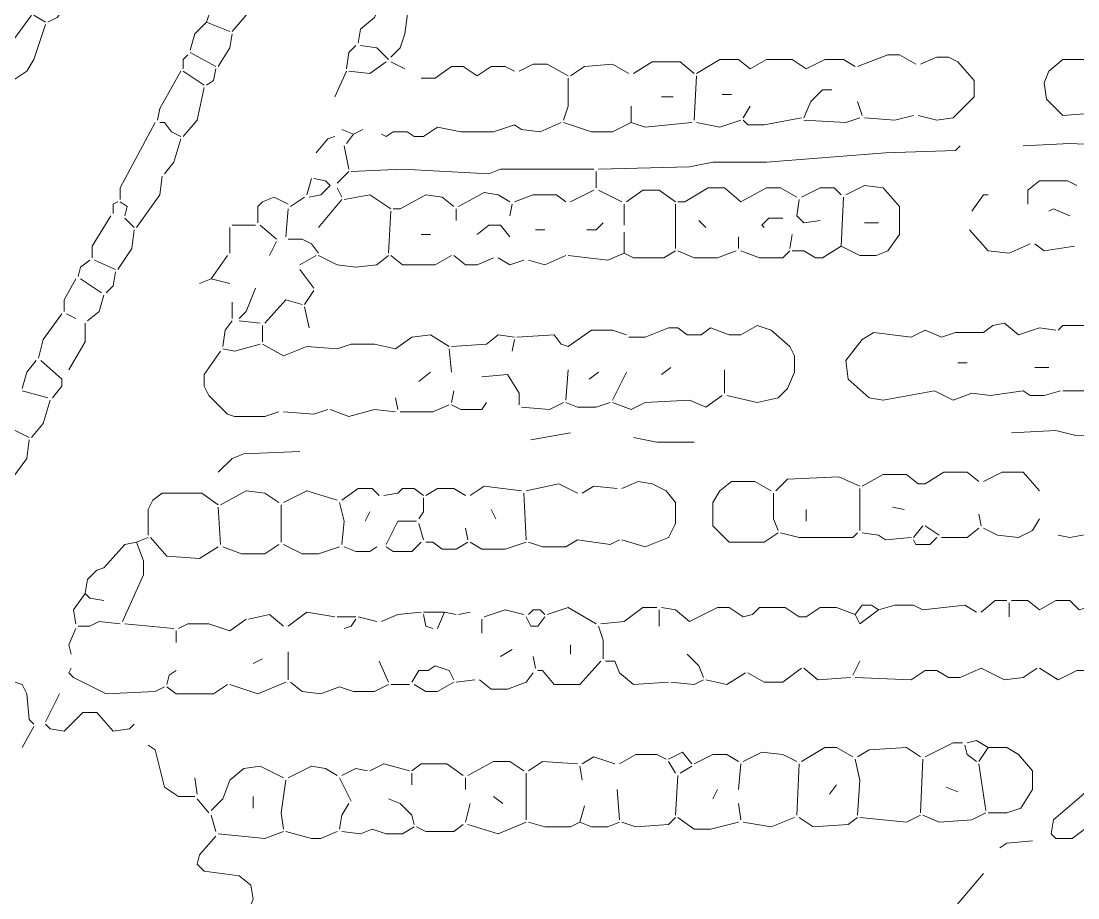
# Model space of a CAD drawing. Header units: millimetres. Extents: x 0 to 150953, y 0 to 85148.
# Drawn here: x 47772 to 61421, y 51237 to 62566 of the extents above; entities that cross this region are included whole.
import ezdxf

# ---------------------------------------------------------------- set-up
doc = ezdxf.new("R2010")
doc.units = ezdxf.units.MM
doc.layers.add('LINEWORK', color=7, linetype='CONTINUOUS', lineweight=0, plot=False)

msp = doc.modelspace()

# ---------------------------------------------------------------- linework, layer by layer
at = {"layer": 'LINEWORK'}
for points in [[(48750.779, 63484.482), (48750.779, 63394.091), (48539.869, 63002.4), (48238.568, 62610.708), (48118.043, 62550.446)], [(50468.205, 63153.053), (50317.557, 63002.4), (50166.904, 62550.446)], [(50769.511, 62972.271), (50679.12, 62640.836), (50498.338, 62429.926)], [(52758.109, 62881.88), (52547.193, 62881.88), (52426.674, 62821.618), (52336.283, 62610.708), (52155.502, 62460.055), (52125.373, 62279.273)], [(52788.237, 62851.747), (52727.975, 62399.792), (52667.718, 62219.011), (52547.193, 62098.492)], [(47907.133, 62640.836), (47485.308, 62068.363), (47455.179, 61917.71)], [(48087.915, 62520.317), (47937.262, 62068.363), (47846.871, 61917.71), (47666.089, 61797.185)], [(47937.262, 62640.836), (48087.915, 62550.446)], [(50166.904, 62550.446), (50016.25, 62399.792), (49955.994, 62188.882)], [(50166.904, 62550.446), (50468.205, 62429.926)], [(50498.338, 62399.792), (50468.205, 62219.011), (50317.557, 61977.967)], [(52095.239, 62249.145), (52004.848, 62158.754), (51974.72, 61947.844)], [(52155.502, 62249.145), (52366.412, 62219.011), (52517.065, 62068.363)], [(49925.86, 62128.62), (49865.603, 62068.363), (49865.603, 61947.844)], [(49955.994, 62158.754), (50287.423, 61977.967)], [(59326.505, 62008.101), (59115.595, 62128.62), (58964.941, 62128.62), (58573.25, 61977.967)], [(62369.664, 62128.62), (62038.229, 62158.754), (61797.191, 61977.967), (61646.537, 62068.363), (61224.712, 62068.363), (61043.93, 61917.71), (60983.673, 61767.062), (61013.802, 61556.147), (61224.712, 61345.231), (61616.409, 61375.365), (61827.319, 61526.013), (62068.363, 61375.365), (62369.664, 61405.499)], [(52486.936, 62038.229), (52276.021, 61887.576), (52004.848, 61917.71)], [(52547.193, 62038.229), (52727.975, 61947.844)], [(54144.1, 61917.71), (54023.58, 61977.967), (53842.799, 61977.967), (53662.017, 61857.453), (53481.235, 61977.967), (53330.582, 61977.967), (53119.672, 61827.319), (52938.891, 61827.319)], [(54204.362, 61917.71), (54385.144, 62008.101), (54565.925, 62008.101), (54837.098, 61857.453)], [(55620.481, 61887.576), (55409.571, 62008.101), (55048.008, 61977.967), (54867.226, 61857.453)], [(55680.744, 61887.576), (55921.788, 62038.229), (56283.351, 62038.229), (56464.132, 61887.576)], [(58543.121, 61977.967), (58392.468, 62068.363), (58151.424, 62068.363), (57910.386, 61947.844), (57729.604, 62068.363), (57398.169, 62068.363), (57187.259, 61947.844), (57036.606, 62068.363), (56795.562, 62068.363), (56494.261, 61887.576)], [(59386.767, 62008.101), (59597.677, 62098.492), (59748.33, 62098.492), (59868.85, 62038.229), (60079.765, 61797.185), (60079.765, 61586.281), (59808.593, 61315.108), (59597.677, 61284.974), (59356.639, 61345.231)], [(49835.469, 61917.71), (49564.296, 61435.622), (49534.168, 61284.974)], [(49865.603, 61917.71), (50136.775, 61736.928)], [(50287.423, 61947.844), (50257.294, 61797.185), (50166.904, 61736.928)], [(51974.72, 61917.71), (51824.067, 61586.281)], [(56494.261, 61857.453), (56464.132, 61284.974)], [(50136.775, 61706.794), (50046.384, 61284.974), (49865.603, 61074.059)], [(54837.098, 61827.319), (54837.098, 61465.756), (54776.835, 61284.974)], [(56042.307, 61586.281), (56192.96, 61586.281)], [(56825.696, 61616.404), (56946.215, 61616.404)], [(58241.815, 61676.671), (58121.296, 61676.671), (57970.642, 61526.013), (57880.252, 61315.108)], [(55650.615, 61465.756), (55650.615, 61254.84)], [(57187.259, 61465.756), (57096.868, 61315.108)], [(58573.25, 61526.013), (58633.512, 61345.231)], [(57066.734, 61284.974), (56795.562, 61194.583), (56494.261, 61254.84)], [(57850.123, 61315.108), (57368.041, 61224.717), (57157.125, 61224.717), (57096.868, 61284.974)], [(58603.378, 61315.108), (58422.596, 61254.84), (57880.252, 61284.974)], [(59296.376, 61345.231), (59055.332, 61284.974), (58663.64, 61315.108)], [(49504.039, 61254.84), (49052.085, 60411.2), (49052.085, 60260.541)], [(49564.296, 61254.84), (49624.559, 61254.84), (49714.95, 61134.327), (49835.469, 61074.059)], [(51914.458, 61164.449), (52065.111, 61104.193)], [(52185.63, 61164.449), (52065.111, 61104.193)], [(54144.1, 61224.717), (53872.927, 61134.327), (53451.102, 61134.327), (53149.801, 61194.583), (52969.019, 61074.059), (52848.5, 61074.059), (52758.109, 61134.327), (52577.327, 61134.327), (52486.936, 61074.059), (52426.674, 61104.193)], [(54746.707, 61254.84), (54475.534, 61134.327), (54234.49, 61164.449), (54144.1, 61224.717)], [(54776.835, 61254.84), (55138.399, 61134.327), (55409.571, 61134.327), (55650.615, 61254.84)], [(55650.615, 61254.84), (55831.397, 61194.583), (56433.998, 61254.84)], [(69691.32, 61194.583), (65171.779, 61104.193), (64026.827, 61043.936), (63755.655, 60983.668), (63122.919, 61013.802), (63002.4, 60953.545), (62640.836, 60923.411), (61315.103, 60983.668), (60712.501, 60953.545)], [(49835.469, 61043.936), (49745.078, 60742.629), (49624.559, 60591.982)], [(51824.067, 61074.059), (51733.676, 61043.936), (51583.028, 60863.154)], [(52065.111, 61104.193), (51974.72, 60983.668)], [(51944.592, 60953.545), (52004.848, 60652.238)], [(59898.983, 60953.545), (59838.721, 60893.277), (58934.813, 60863.154), (57398.169, 60742.629), (56705.171, 60742.629), (56403.87, 60682.372), (55228.789, 60652.238)], [(52004.848, 60622.105), (51854.201, 60471.457)], [(55168.527, 60652.238), (53963.318, 60652.238), (53812.665, 60591.982), (52697.847, 60652.238), (52034.982, 60622.105)], [(55198.661, 60622.105), (55198.661, 60411.2)], [(49594.43, 60561.848), (49564.296, 60320.809), (49262.995, 59898.978)], [(51522.766, 60531.714), (51462.504, 60320.809)], [(51552.894, 60531.714), (51703.548, 60501.591), (51763.81, 60441.323)], [(61405.493, 60441.323), (61284.974, 60501.591), (60923.411, 60501.591), (60772.758, 60381.066), (60772.758, 60200.284)], [(51763.81, 60441.323), (51643.285, 60320.809), (51492.637, 60290.675)], [(51854.201, 60411.2), (51914.458, 60290.675)], [(54083.837, 60230.418), (53933.19, 60320.809), (53752.408, 60350.932), (53420.973, 60170.15)], [(55168.527, 60381.066), (54867.226, 60230.418)], [(55228.789, 60381.066), (55530.09, 60230.418)], [(55590.353, 60230.418), (55801.263, 60381.066), (56012.178, 60381.066), (56223.088, 60230.418)], [(56253.217, 60230.418), (56343.608, 60230.418), (56644.914, 60411.2), (56855.824, 60411.2), (57066.734, 60230.418)], [(57789.861, 60290.675), (57578.951, 60411.2), (57398.169, 60411.2), (57066.734, 60230.418)], [(58362.34, 60320.809), (58271.949, 60411.2), (58091.167, 60411.2), (57850.123, 60290.675)], [(58422.596, 60320.809), (58663.64, 60441.323), (58904.685, 60411.2), (59115.595, 60170.15), (59115.595, 59808.587), (58964.941, 59597.683), (58814.294, 59537.415), (58603.378, 59537.415), (58362.34, 59657.939)], [(49021.951, 60230.418), (48961.695, 60200.284), (48961.695, 60079.76)], [(49052.085, 60230.418), (49142.476, 60170.15), (49112.342, 60049.637)], [(51221.465, 60200.284), (51040.683, 60290.675), (50890.03, 60230.418), (50829.768, 60170.15), (50829.768, 59959.246)], [(51432.375, 60290.675), (51251.593, 60170.15)], [(51914.458, 60260.541), (51613.157, 59898.978)], [(51944.592, 60260.541), (52276.021, 60320.809), (52547.193, 60140.028)], [(53360.711, 60170.15), (53210.063, 60290.675), (52999.147, 60320.809), (52667.718, 60140.028), (52577.327, 60140.028)], [(54113.971, 60200.284), (54083.837, 60049.637)], [(54144.1, 60230.418), (54385.144, 60320.809), (54686.445, 60320.809), (54806.964, 60230.418)], [(55560.224, 60200.284), (55560.224, 59929.112)], [(56223.088, 60200.284), (56223.088, 59627.806)], [(57819.995, 60260.541), (57789.861, 60049.637), (57880.252, 59959.246), (58091.167, 59989.369)], [(58392.468, 60290.675), (58362.34, 59657.939)], [(60260.547, 60320.809), (60200.284, 60320.809), (60049.631, 60109.894)], [(51221.465, 60140.028), (51191.331, 59778.464)], [(52547.193, 60109.894), (52517.065, 59567.549)], [(53390.845, 60140.028), (53390.845, 59989.369)], [(61043.93, 60109.894), (61104.193, 60140.028), (61315.103, 60049.637)], [(48931.561, 60049.637), (48690.522, 59657.939), (48690.522, 59507.292)], [(49112.342, 60019.503), (49232.867, 59898.978)], [(50498.338, 59929.112), (50799.639, 59929.112)], [(50859.902, 59929.112), (51070.812, 59748.33)], [(53662.017, 59808.587), (53812.665, 59929.112), (53963.318, 59929.112), (54083.837, 59778.464)], [(55289.052, 59959.246), (55198.661, 59868.855), (55078.136, 59868.855)], [(56524.389, 59989.369), (56614.78, 59898.978)], [(57609.079, 60019.503), (57428.297, 60019.503), (57337.907, 59929.112), (57368.041, 59898.978)], [(58663.64, 59959.246), (58844.422, 59959.246)], [(49232.867, 59868.855), (49202.733, 59627.806), (49021.951, 59356.633)], [(50468.205, 59898.978), (50468.205, 59567.549)], [(52938.891, 59808.587), (53059.41, 59808.587)], [(54415.272, 59868.855), (54535.791, 59868.855)], [(55560.224, 59838.721), (55560.224, 59567.549)], [(57729.604, 59808.587), (57699.47, 59627.806)], [(60019.503, 59868.855), (60260.547, 59597.683), (60531.719, 59567.549), (60802.892, 59688.073)], [(51070.812, 59718.196), (50980.421, 59537.415)], [(51221.465, 59748.33), (51402.247, 59748.33), (51522.766, 59688.073), (51613.157, 59567.549)], [(57036.606, 59778.464), (57036.606, 59627.806)], [(58362.34, 59657.939), (58121.296, 59507.292), (58030.905, 59507.292), (57880.252, 59597.683), (57729.604, 59597.683)], [(60863.149, 59688.073), (60983.673, 59597.683), (61375.365, 59657.939)], [(50438.076, 59537.415), (50227.166, 59236.119)], [(51583.028, 59537.415), (51372.113, 59416.901)], [(51613.157, 59537.415), (51854.201, 59416.901), (52095.239, 59386.767), (52366.412, 59416.901), (52517.065, 59537.415)], [(52547.193, 59537.415), (52697.847, 59416.901), (53119.672, 59416.901), (53330.582, 59537.415)], [(53360.711, 59537.415), (53511.364, 59416.901), (53662.017, 59416.901), (53872.927, 59507.292)], [(54806.964, 59537.415), (54535.791, 59416.901), (54324.881, 59477.158)], [(55560.224, 59567.549), (55349.309, 59477.158), (54837.098, 59537.415)], [(56223.088, 59597.683), (56072.435, 59507.292), (55680.744, 59507.292), (55560.224, 59567.549)], [(56253.217, 59597.683), (56464.132, 59507.292), (56765.433, 59507.292), (57006.477, 59597.683)], [(57066.734, 59597.683), (57307.778, 59507.292), (57609.079, 59507.292), (57699.47, 59597.683)], [(48660.388, 59477.158), (48539.869, 59386.767), (48509.741, 59266.242)], [(48720.651, 59477.158), (48991.823, 59356.633)], [(53933.19, 59507.292), (54083.837, 59416.901), (54264.619, 59477.158)], [(48991.823, 59326.51), (48961.695, 59145.729), (48871.304, 59055.338)], [(51372.113, 59356.633), (51552.894, 59115.595)], [(48479.607, 59236.119), (48328.959, 58964.947), (48328.959, 58814.288)], [(48539.869, 59236.119), (48811.041, 59055.338)], [(50227.166, 59236.119), (50076.513, 59175.851)], [(50227.166, 59236.119), (50468.205, 59175.851)], [(50799.639, 59115.595), (50679.12, 58814.288), (50588.729, 58723.897)], [(48841.17, 59025.204), (48780.913, 58814.288), (48630.26, 58693.774)], [(51402.247, 58904.679), (51191.331, 58964.947), (50920.159, 58663.64)], [(51552.894, 59085.461), (51432.375, 58904.679)], [(50498.338, 58934.813), (50498.338, 58723.897)], [(51432.375, 58874.556), (51492.637, 58603.384)], [(48298.825, 58784.165), (48057.786, 58452.725), (47997.524, 58211.686)], [(48359.087, 58784.165), (48479.607, 58723.897)], [(50498.338, 58693.774), (50407.948, 58573.25), (50377.814, 58362.334)], [(50588.729, 58693.774), (50859.902, 58663.64)], [(48600.131, 58663.64), (48600.131, 58422.602), (48389.216, 58061.039)], [(50890.03, 58633.507), (50890.03, 58422.602)], [(55590.353, 58512.993), (55409.571, 58573.25), (55138.399, 58573.25), (54837.098, 58362.334), (54746.707, 58392.468), (54656.316, 58512.993), (54174.228, 58482.859)], [(55620.481, 58482.859), (55831.397, 58482.859), (56132.698, 58603.384), (56253.217, 58603.384), (56373.742, 58512.993), (56554.523, 58512.993), (56675.043, 58603.384), (56916.087, 58512.993), (57066.734, 58512.993), (57277.65, 58633.507), (57458.431, 58573.25), (57699.47, 58362.334), (57759.732, 58241.82), (57759.732, 58030.905), (57669.341, 57819.989), (57548.822, 57699.475), (57277.65, 57639.208), (56885.953, 57729.598)], [(60652.238, 58512.993), (60471.457, 58663.64), (60320.804, 58633.507), (60200.284, 58543.116), (59838.721, 58543.116), (59657.939, 58482.859), (59447.029, 58573.25), (59266.248, 58482.859), (58784.16, 58543.116), (58633.512, 58452.725), (58422.596, 58181.552), (58452.73, 57940.514), (58723.903, 57699.475), (58904.685, 57669.341), (59567.549, 57789.866)], [(61134.321, 58573.25), (60923.411, 58603.384), (60652.238, 58512.993)], [(61164.455, 58573.25), (61224.712, 58633.507), (61556.147, 58633.507), (61827.319, 58573.25)], [(50890.03, 58392.468), (51161.203, 58241.82), (51462.504, 58362.334), (51854.201, 58332.211), (52034.982, 58392.468), (52336.283, 58392.468), (52607.456, 58332.211), (52818.366, 58482.859), (53059.41, 58512.993), (53300.454, 58362.334)], [(54144.1, 58482.859), (53933.19, 58512.993), (53782.536, 58392.468), (53330.582, 58362.334)], [(54144.1, 58452.725), (54113.971, 58302.077)], [(50347.685, 58302.077), (50136.775, 58000.771), (50136.775, 57850.123), (50197.032, 57729.598), (50438.076, 57488.56), (50528.467, 57458.426), (50920.159, 57458.426), (51100.94, 57518.694)], [(50859.902, 58392.468), (50528.467, 58302.077), (50377.814, 58332.211)], [(53300.454, 58332.211), (53330.582, 58030.905)], [(47967.396, 58181.552), (47846.871, 58030.905), (47786.614, 57819.989)], [(48027.652, 58181.552), (48298.825, 57940.514), (48298.825, 57850.123), (48178.306, 57699.475)], [(59868.85, 58151.43), (59989.374, 58151.43)], [(53059.41, 58030.905), (52908.757, 57910.38)], [(54837.098, 58061.039), (54806.964, 57669.341)], [(55228.789, 58030.905), (55108.27, 57940.514)], [(55590.353, 58030.905), (55409.571, 57669.341)], [(56162.826, 58091.162), (56042.307, 58000.771)], [(56855.824, 58061.039), (56855.824, 57759.732)], [(60863.149, 58091.162), (61043.93, 58091.162)], [(53722.274, 57970.648), (54053.709, 58000.771), (54204.362, 57759.732), (54204.362, 57609.085)], [(47786.614, 57789.866), (48118.043, 57699.475)], [(53360.711, 57789.866), (53330.582, 57639.208)], [(59567.549, 57789.866), (59808.593, 57669.341), (60049.631, 57759.732), (60290.675, 57729.598), (60712.501, 57789.866), (60802.892, 57729.598), (60983.673, 57729.598), (61194.583, 57789.866)], [(61224.712, 57789.866), (61736.928, 57789.866)], [(48148.177, 57669.341), (48057.786, 57368.035), (47907.133, 57187.253)], [(52607.456, 57699.475), (52637.584, 57548.817)], [(53300.454, 57609.085), (53089.538, 57518.694), (52667.718, 57518.694)], [(53782.536, 57639.208), (53722.274, 57548.817), (53451.102, 57548.817), (53330.582, 57609.085)], [(54776.835, 57639.208), (54596.054, 57548.817), (54234.49, 57578.951)], [(54806.964, 57639.208), (54957.617, 57578.951), (55198.661, 57578.951), (55379.443, 57639.208)], [(56825.696, 57729.598), (56614.78, 57578.951), (56403.87, 57669.341), (55831.397, 57639.208), (55650.615, 57548.817), (55409.571, 57639.208)], [(51733.676, 57548.817), (51552.894, 57488.56), (51161.203, 57518.694)], [(51763.81, 57548.817), (52004.848, 57458.426), (52336.283, 57548.817), (52607.456, 57518.694)], [(47575.698, 57337.912), (47877.005, 57187.253)], [(65563.471, 57307.778), (65503.214, 57368.035), (65232.042, 57368.035), (64990.998, 57277.644), (63846.046, 57217.387), (62821.618, 57247.521), (62429.926, 57187.253), (61375.365, 57217.387), (61134.321, 57277.644), (60561.848, 57247.521)], [(54867.226, 57247.521), (54355.01, 57157.131)], [(47877.005, 57157.131), (47846.871, 56916.081), (47605.832, 56584.652)], [(55680.744, 57187.253), (55982.044, 57126.997), (56464.132, 57126.997)], [(51372.113, 57006.472), (50648.986, 56976.349), (50498.338, 56916.081), (50317.557, 56735.299)], [(58603.378, 56554.518), (58332.206, 56675.043), (57669.341, 56644.909), (57518.688, 56494.261)], [(60140.022, 56614.786), (59989.374, 56735.299), (59688.068, 56735.299), (59447.029, 56584.652), (59356.639, 56584.652), (59205.985, 56705.176), (58904.685, 56705.176), (58633.512, 56554.518)], [(60200.284, 56614.786), (60441.328, 56735.299), (60712.501, 56735.299), (60923.411, 56494.261)], [(52396.546, 56434.004), (52306.155, 56524.395), (52125.373, 56524.395), (51914.458, 56373.736)], [(52456.803, 56434.004), (52637.584, 56464.127), (52697.847, 56524.395), (52848.5, 56524.395), (52969.019, 56434.004)], [(52999.147, 56434.004), (53149.801, 56524.395), (53360.711, 56524.395), (53511.364, 56434.004)], [(54234.49, 56494.261), (53752.408, 56554.518), (53571.626, 56434.004)], [(54294.753, 56494.261), (54716.573, 56584.652), (54957.617, 56464.127)], [(55469.833, 56524.395), (55168.527, 56554.518), (55017.879, 56464.127)], [(55530.09, 56524.395), (55741.006, 56614.786), (55921.788, 56584.652), (56102.569, 56494.261), (56223.088, 56343.613), (56223.088, 56072.441), (56132.698, 55891.659), (55831.397, 55771.134), (55530.09, 55861.525)], [(57458.431, 56494.261), (57247.516, 56614.786), (56946.215, 56614.786), (56795.562, 56494.261), (56705.171, 56343.613), (56705.171, 56042.307), (56916.087, 55831.391), (57368.041, 55831.391), (57548.822, 55951.916)], [(58603.378, 56524.395), (58603.378, 55982.05)], [(50317.557, 56313.479), (50106.641, 56464.127), (49594.43, 56464.127), (49473.906, 56373.736), (49413.649, 56253.222), (49413.649, 55921.782)], [(51100.94, 56343.613), (50920.159, 56464.127), (50679.12, 56494.261), (50347.685, 56313.479)], [(51854.201, 56373.736), (51462.504, 56494.261), (51161.203, 56343.613)], [(52969.019, 56403.87), (52969.019, 56223.088), (52908.757, 56132.698)], [(54264.619, 56464.127), (54294.753, 55861.525)], [(57488.56, 56464.127), (57488.56, 56132.698), (57548.822, 55982.05)], [(50317.557, 56283.345), (50347.685, 55801.268)], [(51131.074, 56313.479), (51131.074, 55831.391)], [(51884.329, 56343.613), (51944.592, 56102.564), (51914.458, 55801.268)], [(53842.799, 56253.222), (53903.056, 56132.698)], [(57910.386, 56253.222), (57910.386, 56102.564)], [(59025.204, 56283.345), (59175.857, 56253.222)], [(52276.021, 56223.088), (52215.764, 56102.564)], [(52878.628, 56102.564), (52637.584, 56102.564), (52486.936, 55801.268)], [(60140.022, 56192.954), (60170.156, 56042.307)], [(60923.411, 56132.698), (60833.02, 55982.05), (60652.238, 55891.659), (60381.066, 55921.782), (60200.284, 56012.173)], [(52908.757, 56072.441), (52969.019, 55861.525)], [(53511.364, 56012.173), (53541.492, 55861.525)], [(59416.895, 56042.307), (59296.376, 55891.659)], [(59447.029, 56042.307), (59627.811, 55921.782)], [(60140.022, 56012.173), (59989.374, 55891.659), (59657.939, 55891.659)], [(49262.995, 55831.391), (49112.342, 55801.268), (48841.17, 55499.962), (48750.779, 55469.828), (48630.26, 55349.314), (48600.131, 55168.533)], [(49262.995, 55831.391), (49353.386, 55590.353), (49353.386, 55409.571), (49082.214, 54806.969)], [(49413.649, 55891.659), (49262.995, 55831.391)], [(49443.777, 55891.659), (49654.687, 55650.61), (50076.513, 55620.487), (50317.557, 55771.134)], [(52938.891, 55831.391), (52818.366, 55710.877), (52577.327, 55710.877), (52486.936, 55771.134)], [(52999.147, 55831.391), (53089.538, 55831.391), (53210.063, 55741), (53390.845, 55741), (53541.492, 55831.391)], [(53571.626, 55831.391), (53722.274, 55741), (54023.58, 55741), (54294.753, 55831.391)], [(55499.962, 55861.525), (55379.443, 55801.268), (54957.617, 55861.525), (54806.964, 55771.134), (54505.663, 55771.134), (54324.881, 55831.391)], [(57578.951, 55951.916), (57819.995, 55891.659), (58512.987, 55891.659), (58573.25, 55951.916)], [(58633.512, 55951.916), (58844.422, 55921.782), (58934.813, 55861.525), (59266.248, 55891.659)], [(59597.677, 55891.659), (59507.286, 55801.268), (59326.505, 55801.268), (59296.376, 55861.525)], [(61646.537, 55951.916), (61315.103, 55891.659), (61164.455, 55921.782)], [(51100.94, 55801.268), (50920.159, 55680.744), (50618.858, 55680.744), (50377.814, 55771.134)], [(51161.203, 55801.268), (51402.247, 55680.744), (51613.157, 55680.744), (51884.329, 55771.134)], [(51944.592, 55771.134), (52095.239, 55710.877), (52276.021, 55710.877), (52366.412, 55771.134)], [(48600.131, 55168.533), (48449.478, 54957.617), (48479.607, 54776.835)], [(48600.131, 55168.533), (48660.388, 55108.265), (48841.17, 55078.142)], [(58844.422, 54957.617), (58754.031, 55017.874), (58633.512, 55017.874), (58543.121, 54897.36)], [(58844.422, 54957.617), (59055.332, 55017.874), (59296.376, 55017.874), (59416.895, 54957.617), (59959.24, 55017.874), (60109.894, 54927.483)], [(60501.585, 55078.142), (60350.938, 55078.142), (60170.156, 54927.483)], [(60531.719, 55048.008), (60531.719, 54867.226)], [(60561.848, 55078.142), (60772.758, 55078.142), (60923.411, 54957.617), (61134.321, 55078.142), (61315.103, 55078.142), (61435.627, 54957.617), (61827.319, 55078.142), (61977.972, 55017.874), (62158.754, 54837.092), (62249.145, 54596.054), (62249.145, 54415.272), (62128.62, 54204.356), (62008.101, 54113.966), (61767.057, 54053.709), (61556.147, 54174.234), (61405.493, 54174.234), (61164.455, 54053.709), (60923.411, 54204.356)], [(50709.249, 54837.092), (50980.421, 54897.36), (51161.203, 54746.701)], [(51824.067, 54867.226), (51462.504, 54927.483), (51221.465, 54746.701)], [(52938.891, 54927.483), (52637.584, 54897.36), (52426.674, 54806.969)], [(52969.019, 54927.483), (53240.191, 54927.483)], [(52969.019, 54897.36), (52999.147, 54746.701), (53089.538, 54716.578)], [(53240.191, 54927.483), (53149.801, 54716.578)], [(53240.191, 54927.483), (53390.845, 54897.36)], [(53571.626, 54927.483), (53420.973, 54897.36)], [(54264.619, 54897.36), (54023.58, 54957.617), (53752.408, 54867.226)], [(54324.881, 54897.36), (54385.144, 54957.617), (54475.534, 54957.617), (54535.791, 54897.36)], [(54565.925, 54897.36), (54837.098, 54987.751), (55198.661, 54776.835)], [(55982.044, 54987.751), (55801.263, 54987.751), (55560.224, 54806.969), (55258.918, 54776.835)], [(56012.178, 54957.617), (56012.178, 54746.701)], [(56042.307, 54987.751), (56223.088, 54957.617), (56403.87, 54806.969), (56765.433, 54987.751), (56916.087, 54987.751), (57096.868, 54867.226), (57217.387, 54897.36), (57307.778, 54987.751), (57639.213, 54987.751), (57819.995, 54867.226), (57910.386, 54867.226), (58091.167, 54987.751), (58302.077, 54987.751), (58543.121, 54897.36)], [(58844.422, 54957.617), (58603.378, 54776.835), (58543.121, 54897.36)], [(49052.085, 54776.835), (48780.913, 54806.969), (48660.388, 54746.701), (48509.741, 54746.701)], [(49112.342, 54776.835), (49745.078, 54716.578)], [(49805.34, 54716.578), (49925.86, 54776.835), (50197.032, 54776.835), (50468.205, 54686.445)], [(50679.12, 54837.092), (50468.205, 54686.445)], [(51854.201, 54867.226), (52095.239, 54867.226)], [(52095.239, 54837.092), (52034.982, 54746.701), (51944.592, 54716.578)], [(52125.373, 54867.226), (52366.412, 54806.969)], [(53722.274, 54837.092), (53722.274, 54656.311)], [(54294.753, 54867.226), (54355.01, 54746.701), (54445.401, 54746.701), (54535.791, 54867.226)], [(55228.789, 54746.701), (55289.052, 54565.92), (55289.052, 54324.881)], [(46701.924, 54656.311), (46822.443, 54656.311), (46882.706, 54596.054), (46973.097, 54355.015), (47063.487, 54264.624), (47485.308, 54294.747), (47515.442, 54083.843), (47786.614, 53993.452), (47846.871, 53872.927), (47877.005, 53541.498), (47937.262, 53481.23)], [(48479.607, 54716.578), (48389.216, 54505.663), (48419.35, 54385.138)], [(49775.212, 54686.445), (49775.212, 54535.797)], [(54867.226, 54505.663), (54867.226, 54385.138)], [(50890.03, 54324.881), (50769.511, 54264.624)], [(51221.465, 54415.272), (51221.465, 54053.709)], [(54113.971, 54445.406), (53963.318, 54355.015)], [(54385.144, 54355.015), (54415.272, 54204.356)], [(56373.742, 54385.138), (56524.389, 54234.49), (56584.652, 54083.843)], [(48419.35, 54204.356), (48389.216, 54144.1), (48449.478, 54083.843), (48871.304, 53872.927), (49504.039, 53903.061), (49624.559, 53963.318)], [(52396.546, 54294.747), (52517.065, 54023.575)], [(53360.711, 54053.709), (53300.454, 54174.234), (53119.672, 54234.49), (53029.281, 54174.234), (52908.757, 54174.234), (52818.366, 54023.575)], [(55258.918, 54294.747), (54987.745, 53993.452), (54656.316, 53993.452), (54505.663, 54174.234), (54445.401, 54174.234)], [(55319.18, 54294.747), (55439.699, 54294.747), (55499.962, 54144.1), (55680.744, 53993.452), (56132.698, 54023.575)], [(57850.123, 54204.356), (57609.079, 54023.575), (57368.041, 54023.575), (57157.125, 54144.1)], [(57880.252, 54204.356), (58061.033, 54053.709), (58482.859, 54083.843)], [(58603.378, 54294.747), (58512.987, 54113.966)], [(60170.156, 54204.356), (59898.983, 54083.843), (59748.33, 54083.843), (59597.677, 54174.234), (59447.029, 54174.234), (59266.248, 54053.709), (58543.121, 54083.843)], [(60170.156, 54204.356), (60471.457, 54053.709), (60712.501, 54083.843), (60893.282, 54204.356)], [(49775.212, 54174.234), (49684.821, 54113.966), (49654.687, 53993.452)], [(53631.883, 54053.709), (53390.845, 54023.575)], [(54385.144, 54144.1), (54294.753, 54023.575), (54053.709, 53933.184), (53842.799, 53933.184), (53692.146, 54053.709)], [(56584.652, 54053.709), (56464.132, 53993.452), (56162.826, 54023.575)], [(57126.997, 54144.1), (56885.953, 53993.452), (56614.78, 54053.709)], [(50438.076, 53993.452), (50257.294, 53872.927), (49775.212, 53872.927), (49654.687, 53963.318)], [(51191.331, 54023.575), (50829.768, 53872.927), (50468.205, 53993.452)], [(51251.593, 54023.575), (51402.247, 53903.061), (51643.285, 53872.927), (51884.329, 53963.318)], [(52517.065, 53993.452), (52336.283, 53903.061), (52065.111, 53903.061), (51884.329, 53963.318)], [(52547.193, 53993.452), (52788.237, 53993.452)], [(53360.711, 54023.575), (53149.801, 53903.061), (52999.147, 53903.061), (52848.5, 53993.452)], [(48268.696, 53872.927), (48087.915, 53511.364)], [(63183.181, 53752.402), (63122.919, 53631.889), (61586.275, 52185.636), (61345.237, 52004.854), (61134.321, 52004.854), (61074.064, 52065.111), (61104.193, 52245.892), (61736.928, 52788.237), (62249.145, 53330.582)], [(48087.915, 53481.23), (48148.177, 53420.973), (48328.959, 53390.839), (48569.997, 53631.889), (48750.779, 53631.889), (48961.695, 53390.839), (49172.605, 53420.973), (49232.867, 53481.23)], [(47937.262, 53451.107), (47786.614, 53179.935)], [(59929.112, 53240.191), (59808.593, 53240.191), (59447.029, 53059.41)], [(59989.374, 53240.191), (60109.894, 53270.325), (60260.547, 53179.935)], [(49413.649, 53210.057), (49504.039, 53149.801), (49624.559, 52667.713), (49805.34, 52547.199), (50016.25, 52547.199)], [(56132.698, 53029.276), (56313.479, 53119.667), (56433.998, 52969.019)], [(57096.868, 52999.153), (57337.907, 53119.667), (57609.079, 53089.544), (57789.861, 52999.153)], [(58512.987, 53059.41), (58302.077, 53179.935), (58151.424, 53179.935), (57850.123, 52999.153)], [(58573.25, 53059.41), (58723.903, 53149.801), (59205.985, 53179.935), (59386.767, 53059.41)], [(59959.24, 53210.057), (59989.374, 53089.544), (60109.894, 52999.153)], [(60260.547, 53179.935), (60140.022, 52999.153)], [(60260.547, 53179.935), (60501.585, 53179.935), (60652.238, 53089.544), (60833.02, 52878.628), (60833.02, 52637.59), (60682.367, 52396.54), (60501.585, 52336.283), (60260.547, 52336.283)], [(52276.021, 52878.628), (52456.803, 52969.019), (52788.237, 52878.628)], [(52818.366, 52878.628), (52938.891, 52969.019), (53270.32, 52969.019), (53481.235, 52818.371)], [(54264.619, 52878.628), (54083.837, 52999.153), (53872.927, 52999.153), (53541.492, 52818.371)], [(54957.617, 52969.019), (54505.663, 52999.153), (54324.881, 52878.628)], [(55017.879, 52969.019), (55168.527, 53059.41), (55439.699, 52969.019)], [(56102.569, 53029.276), (55982.044, 53089.544), (55710.872, 53089.544), (55499.962, 52969.019)], [(56132.698, 52999.153), (56223.088, 52848.494)], [(57036.606, 52999.153), (56885.953, 53089.544), (56705.171, 53089.544), (56464.132, 52969.019)], [(57066.734, 52969.019), (57036.606, 52637.59)], [(57819.995, 52969.019), (57789.861, 52306.149)], [(58543.121, 53029.276), (58603.378, 52758.103), (58573.25, 52306.149)], [(59416.895, 53029.276), (59386.767, 52336.283)], [(60140.022, 52969.019), (60230.413, 52366.417)], [(51161.203, 52788.237), (50859.902, 52938.885), (50648.986, 52908.762), (50468.205, 52758.103), (50377.814, 52517.065), (50227.166, 52366.417)], [(51854.201, 52818.371), (51703.548, 52908.762), (51522.766, 52938.885), (51221.465, 52788.237)], [(52245.892, 52878.628), (52095.239, 52908.762), (51914.458, 52818.371)], [(52818.366, 52848.494), (52818.366, 52697.847)], [(54294.753, 52848.494), (54294.753, 52245.892)], [(54987.745, 52938.885), (55017.879, 52758.103)], [(56433.998, 52938.885), (56283.351, 52848.494)], [(50016.25, 52788.237), (50046.384, 52577.322)], [(51191.331, 52758.103), (51131.074, 52336.283), (51161.203, 52125.368)], [(51884.329, 52788.237), (52034.982, 52486.931)], [(53511.364, 52788.237), (53511.364, 52637.59)], [(56253.217, 52818.371), (56223.088, 52306.149)], [(58302.077, 52697.847), (58211.686, 52577.322)], [(55469.833, 52637.59), (55499.962, 52245.892)], [(56765.433, 52637.59), (56705.171, 52517.065)], [(59718.202, 52667.713), (59868.85, 52607.456)], [(50046.384, 52517.065), (50197.032, 52336.283)], [(50769.511, 52547.199), (50769.511, 52396.54)], [(52004.848, 52456.808), (51914.458, 52306.149), (51884.329, 52125.368)], [(52517.065, 52517.065), (52667.718, 52456.808), (52818.366, 52306.149), (52848.5, 52185.636)], [(53571.626, 52456.808), (53511.364, 52215.759)], [(53872.927, 52547.199), (53993.446, 52456.808)], [(55048.008, 52426.674), (54987.745, 52215.759)], [(57036.606, 52456.808), (57066.734, 52245.892)], [(50227.166, 52306.149), (50287.423, 52095.245)], [(56223.088, 52276.026), (56132.698, 52185.636), (55710.872, 52155.502), (55530.09, 52215.759)], [(56253.217, 52276.026), (56464.132, 52125.368), (56675.043, 52125.368), (57036.606, 52215.759)], [(57759.732, 52276.026), (57458.431, 52155.502), (57096.868, 52215.759)], [(57819.995, 52276.026), (58000.776, 52155.502), (58452.73, 52185.636), (58573.25, 52276.026)], [(59386.767, 52306.149), (59205.985, 52215.759), (58603.378, 52276.026)], [(60230.413, 52336.283), (60049.631, 52245.892), (59627.811, 52215.759), (59416.895, 52306.149)], [(52848.5, 52155.502), (52697.847, 52065.111), (52486.936, 52065.111), (52306.155, 52125.368), (52155.502, 52065.111), (51914.458, 52095.245)], [(53481.235, 52185.636), (53360.711, 52095.245), (52999.147, 52095.245), (52878.628, 52155.502)], [(54294.753, 52215.759), (53933.19, 52065.111), (53541.492, 52185.636)], [(54324.881, 52215.759), (54535.791, 52155.502), (54867.226, 52155.502), (54987.745, 52215.759)], [(54987.745, 52215.759), (55138.399, 52155.502), (55349.309, 52155.502), (55499.962, 52215.759)], [(50287.423, 52034.977), (50076.513, 51793.938), (50046.384, 51673.414), (50136.775, 51583.023), (50588.729, 51522.766), (50739.377, 51402.241), (50769.511, 51221.46), (50679.12, 50980.421)], [(51161.203, 52095.245), (50920.159, 52004.854), (50317.557, 52065.111)], [(51191.331, 52095.245), (51522.766, 52004.854), (51643.285, 52004.854), (51854.201, 52095.245)], [(60833.02, 51974.72), (60501.585, 51944.586), (60411.194, 51884.329)], [(60200.284, 51552.9), (59688.068, 50950.287)]]:
    msp.add_lwpolyline(points, dxfattribs=at)

doc.saveas('drawing.dxf')
